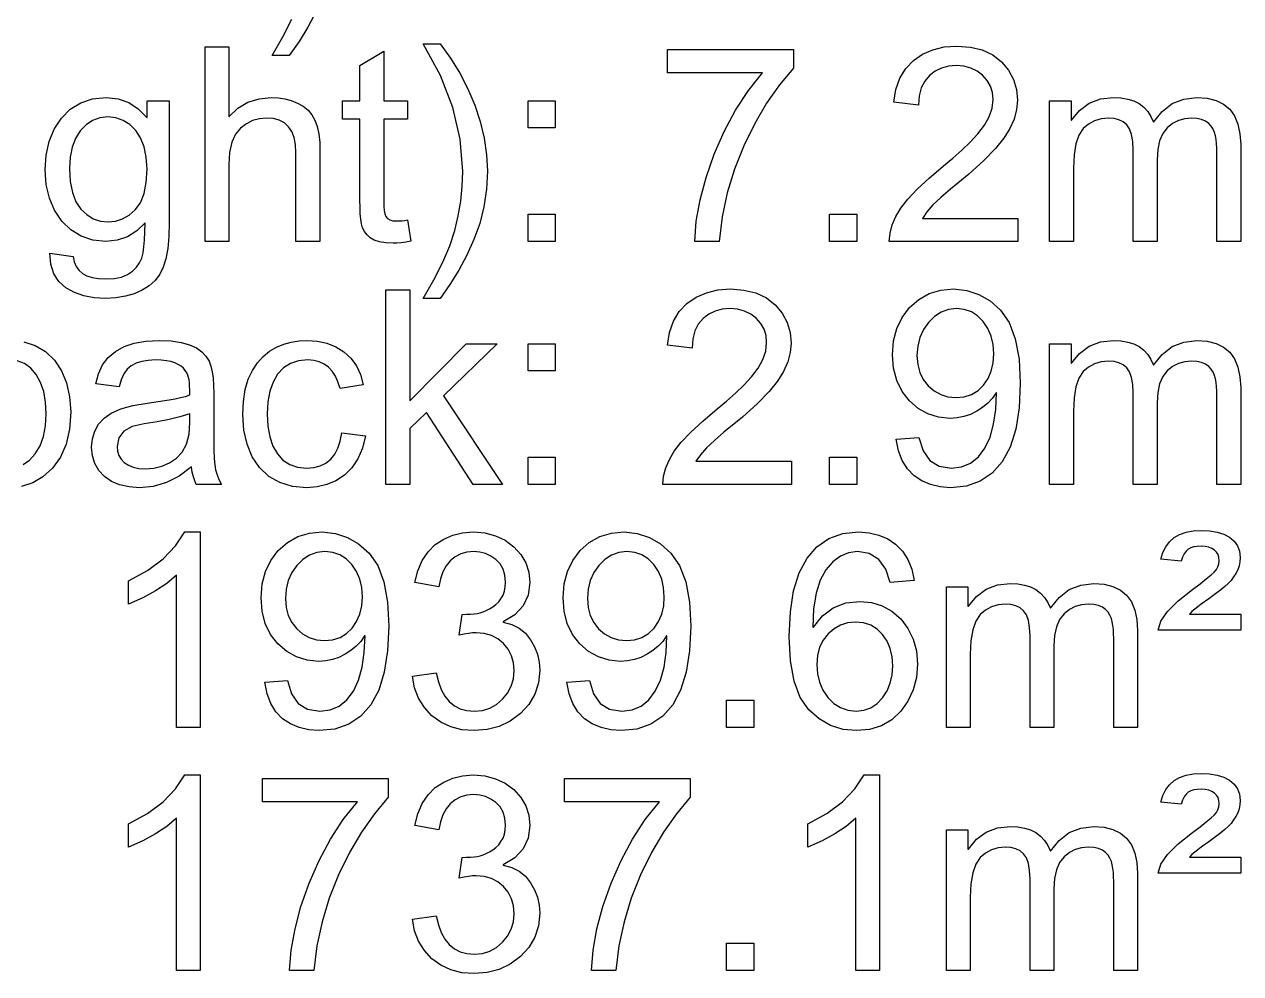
# Model space of a CAD drawing. Header units: metres. Extents: x -43.4 to 56.3, y -19.5 to 61.5.
# Drawn here: x -12.52 to 0, y -19.53 to -9.77 of the extents above; entities that cross this region are included whole.
import ezdxf

# ---------------------------------------------------------------- set-up
doc = ezdxf.new("R2010")
doc.units = ezdxf.units.M
doc.layers.add('METRICS', color=7, linetype='Continuous')

msp = doc.modelspace()

# ---------------------------------------------------------------- linework, layer by layer
at = {"layer": 'METRICS'}
for points in [[(-9.518, -9.642), (-9.601, -9.796), (-9.692, -9.944), (-9.793, -10.087), (-9.969, -10.087), (-9.857, -9.894), (-9.766, -9.713)], [(-9.476, -12), (-9.723, -12), (-9.723, -11.086), (-9.728, -11.003), (-9.742, -10.931), (-9.766, -10.87), (-9.799, -10.82), (-9.842, -10.781), (-9.895, -10.753), (-9.956, -10.737), (-10.027, -10.731), (-10.1, -10.738), (-10.169, -10.757), (-10.234, -10.79), (-10.295, -10.836), (-10.347, -10.898), (-10.384, -10.981), (-10.406, -11.085), (-10.413, -11.209), (-10.413, -12), (-10.659, -12), (-10.659, -10), (-10.413, -10), (-10.413, -10.718), (-10.321, -10.631), (-10.217, -10.569), (-10.102, -10.532), (-9.977, -10.52), (-9.907, -10.523), (-9.839, -10.534), (-9.773, -10.552), (-9.708, -10.577), (-9.649, -10.61), (-9.599, -10.65), (-9.559, -10.698), (-9.528, -10.753), (-9.505, -10.818), (-9.489, -10.895), (-9.479, -10.983), (-9.476, -11.083), (-9.476, -12)], [(-8.239, -9.966), (-8.132, -10.114), (-8.036, -10.268), (-7.954, -10.43), (-7.883, -10.598), (-7.826, -10.768), (-7.785, -10.939), (-7.761, -11.108), (-7.753, -11.277), (-7.762, -11.463), (-7.788, -11.643), (-7.831, -11.816), (-7.891, -11.982), (-7.964, -12.142), (-8.047, -12.296), (-8.138, -12.444), (-8.239, -12.587), (-8.415, -12.587), (-8.303, -12.394), (-8.212, -12.213), (-8.141, -12.045), (-8.089, -11.889), (-8.053, -11.738), (-8.027, -11.587), (-8.012, -11.434), (-8.007, -11.28), (-8.032, -10.95), (-8.109, -10.621), (-8.236, -10.293), (-8.415, -9.966), (-8.239, -9.966)], [(-2.292, -12), (-3.617, -12), (-3.609, -11.915), (-3.587, -11.83), (-3.55, -11.744), (-3.499, -11.658), (-3.427, -11.565), (-3.329, -11.462), (-3.206, -11.349), (-3.057, -11.224), (-2.961, -11.144), (-2.87, -11.062), (-2.784, -10.978), (-2.704, -10.892), (-2.636, -10.804), (-2.587, -10.717), (-2.558, -10.629), (-2.548, -10.542), (-2.555, -10.469), (-2.575, -10.403), (-2.609, -10.344), (-2.656, -10.291), (-2.713, -10.248), (-2.777, -10.217), (-2.848, -10.199), (-2.926, -10.192), (-3.006, -10.199), (-3.078, -10.218), (-3.144, -10.25), (-3.203, -10.294), (-3.252, -10.351), (-3.288, -10.421), (-3.309, -10.503), (-3.317, -10.598), (-3.569, -10.569), (-3.548, -10.437), (-3.507, -10.321), (-3.448, -10.222), (-3.369, -10.139), (-3.275, -10.074), (-3.169, -10.028), (-3.051, -10), (-2.921, -9.99), (-2.782, -10.001), (-2.659, -10.031), (-2.552, -10.082), (-2.462, -10.153), (-2.39, -10.239), (-2.339, -10.333), (-2.308, -10.436), (-2.297, -10.547), (-2.306, -10.644), (-2.332, -10.741), (-2.375, -10.838), (-2.436, -10.937), (-2.522, -11.043), (-2.643, -11.167), (-2.798, -11.307), (-2.988, -11.464), (-3.087, -11.547), (-3.168, -11.625), (-3.231, -11.697), (-3.276, -11.763), (-2.292, -11.763), (-2.292, -12)], [(-8.54, -11.997), (-8.593, -12.007), (-8.641, -12.014), (-8.685, -12.018), (-8.724, -12.019), (-8.799, -12.016), (-8.864, -12.005), (-8.917, -11.987), (-8.959, -11.962), (-8.992, -11.932), (-9.018, -11.898), (-9.037, -11.86), (-9.049, -11.819), (-9.056, -11.771), (-9.061, -11.714), (-9.064, -11.649), (-9.065, -11.576), (-9.065, -10.742), (-9.244, -10.742), (-9.244, -10.553), (-9.065, -10.553), (-9.065, -10.192), (-8.82, -10.044), (-8.82, -10.553), (-8.574, -10.553), (-8.574, -10.742), (-8.82, -10.742), (-8.82, -11.589), (-8.819, -11.64), (-8.814, -11.683), (-8.807, -11.717), (-8.797, -11.744), (-8.782, -11.764), (-8.758, -11.778), (-8.725, -11.787), (-8.683, -11.79), (-8.657, -11.789), (-8.63, -11.787), (-8.602, -11.784), (-8.574, -11.779), (-8.54, -11.997)], [(-4.604, -10.217), (-4.747, -10.388), (-4.879, -10.578), (-5.002, -10.788), (-5.115, -11.016), (-5.211, -11.256), (-5.286, -11.5), (-5.338, -11.748), (-5.368, -12), (-5.619, -12), (-5.603, -11.791), (-5.564, -11.572), (-5.503, -11.343), (-5.418, -11.104), (-5.315, -10.869), (-5.198, -10.651), (-5.067, -10.449), (-4.921, -10.265), (-5.899, -10.265), (-5.899, -10.027), (-4.604, -10.027), (-4.604, -10.217)], [(-11.027, -11.805), (-11.031, -11.949), (-11.043, -12.074), (-11.062, -12.18), (-11.089, -12.265), (-11.125, -12.337), (-11.174, -12.401), (-11.234, -12.456), (-11.307, -12.502), (-11.389, -12.539), (-11.479, -12.565), (-11.577, -12.581), (-11.682, -12.587), (-11.8, -12.58), (-11.907, -12.559), (-12.004, -12.525), (-12.091, -12.477), (-12.163, -12.414), (-12.214, -12.334), (-12.245, -12.236), (-12.255, -12.12), (-12.016, -12.157), (-12.005, -12.211), (-11.986, -12.257), (-11.957, -12.297), (-11.92, -12.329), (-11.875, -12.354), (-11.82, -12.372), (-11.757, -12.383), (-11.685, -12.386), (-11.596, -12.381), (-11.519, -12.367), (-11.456, -12.342), (-11.405, -12.308), (-11.365, -12.267), (-11.334, -12.222), (-11.311, -12.172), (-11.297, -12.119), (-11.288, -12.057), (-11.282, -11.986), (-11.278, -11.903), (-11.277, -11.81), (-11.362, -11.893), (-11.457, -11.953), (-11.563, -11.988), (-11.679, -12), (-11.814, -11.987), (-11.934, -11.948), (-12.04, -11.883), (-12.133, -11.791), (-12.208, -11.68), (-12.261, -11.555), (-12.294, -11.417), (-12.304, -11.265), (-12.294, -11.112), (-12.263, -10.972), (-12.211, -10.846), (-12.138, -10.733), (-12.047, -10.639), (-11.939, -10.573), (-11.816, -10.533), (-11.677, -10.52), (-11.554, -10.533), (-11.444, -10.571), (-11.346, -10.636), (-11.259, -10.726), (-11.254, -10.726), (-11.254, -10.553), (-11.027, -10.553), (-11.027, -11.805)], [(-7.055, -10.832), (-7.334, -10.832), (-7.334, -10.553), (-7.055, -10.553), (-7.055, -10.832)], [(0, -12), (-0.246, -12), (-0.246, -11.086), (-0.246, -11.037), (-0.249, -10.992), (-0.253, -10.951), (-0.259, -10.913), (-0.269, -10.879), (-0.284, -10.846), (-0.304, -10.815), (-0.329, -10.786), (-0.362, -10.762), (-0.402, -10.745), (-0.45, -10.735), (-0.506, -10.731), (-0.576, -10.738), (-0.641, -10.756), (-0.701, -10.788), (-0.756, -10.832), (-0.802, -10.891), (-0.835, -10.965), (-0.854, -11.054), (-0.861, -11.16), (-0.861, -12), (-1.106, -12), (-1.106, -11.059), (-1.111, -10.972), (-1.123, -10.9), (-1.144, -10.843), (-1.173, -10.801), (-1.209, -10.77), (-1.253, -10.749), (-1.303, -10.736), (-1.36, -10.731), (-1.436, -10.738), (-1.504, -10.759), (-1.566, -10.793), (-1.62, -10.84), (-1.665, -10.907), (-1.696, -10.997), (-1.715, -11.111), (-1.722, -11.248), (-1.722, -12), (-1.967, -12), (-1.967, -10.553), (-1.746, -10.553), (-1.746, -10.754), (-1.741, -10.754), (-1.659, -10.652), (-1.559, -10.578), (-1.442, -10.534), (-1.308, -10.52), (-1.232, -10.524), (-1.163, -10.536), (-1.101, -10.555), (-1.046, -10.583), (-0.998, -10.619), (-0.957, -10.663), (-0.923, -10.714), (-0.896, -10.774), (-0.808, -10.663), (-0.704, -10.583), (-0.585, -10.536), (-0.45, -10.52), (-0.345, -10.527), (-0.253, -10.55), (-0.176, -10.588), (-0.113, -10.641), (-0.063, -10.709), (-0.028, -10.793), (-0.007, -10.892), (0, -11.005), (0, -12)], [(-11.656, -11.799), (-11.58, -11.792), (-11.508, -11.768), (-11.441, -11.729), (-11.378, -11.675), (-11.325, -11.602), (-11.287, -11.508), (-11.264, -11.393), (-11.256, -11.256), (-11.264, -11.134), (-11.285, -11.027), (-11.322, -10.936), (-11.372, -10.859), (-11.434, -10.798), (-11.502, -10.755), (-11.577, -10.729), (-11.659, -10.72), (-11.742, -10.729), (-11.817, -10.756), (-11.884, -10.8), (-11.943, -10.862), (-11.991, -10.94), (-12.026, -11.03), (-12.046, -11.134), (-12.053, -11.251), (-12.046, -11.384), (-12.024, -11.498), (-11.988, -11.592), (-11.938, -11.668), (-11.877, -11.725), (-11.81, -11.767), (-11.736, -11.791), (-11.656, -11.799)], [(-7.055, -12), (-7.334, -12), (-7.334, -11.72), (-7.055, -11.72), (-7.055, -12)], [(-3.951, -12), (-4.231, -12), (-4.231, -11.72), (-3.951, -11.72), (-3.951, -12)], [(-7.596, -14.5), (-7.898, -14.5), (-8.379, -13.759), (-8.553, -13.924), (-8.553, -14.5), (-8.798, -14.5), (-8.798, -12.5), (-8.553, -12.5), (-8.553, -13.639), (-7.971, -13.053), (-7.652, -13.053), (-8.206, -13.589), (-7.596, -14.5)], [(-4.622, -14.5), (-5.947, -14.5), (-5.939, -14.415), (-5.917, -14.33), (-5.88, -14.244), (-5.829, -14.158), (-5.757, -14.065), (-5.659, -13.962), (-5.536, -13.849), (-5.387, -13.724), (-5.291, -13.644), (-5.2, -13.562), (-5.115, -13.478), (-5.034, -13.392), (-4.966, -13.304), (-4.917, -13.217), (-4.888, -13.129), (-4.879, -13.042), (-4.885, -12.969), (-4.905, -12.903), (-4.939, -12.844), (-4.986, -12.791), (-5.043, -12.748), (-5.107, -12.717), (-5.178, -12.699), (-5.256, -12.692), (-5.336, -12.699), (-5.408, -12.718), (-5.474, -12.75), (-5.533, -12.794), (-5.582, -12.851), (-5.618, -12.921), (-5.639, -13.003), (-5.647, -13.098), (-5.899, -13.069), (-5.878, -12.937), (-5.837, -12.821), (-5.778, -12.722), (-5.699, -12.639), (-5.605, -12.574), (-5.499, -12.528), (-5.381, -12.5), (-5.251, -12.49), (-5.112, -12.501), (-4.989, -12.531), (-4.882, -12.582), (-4.792, -12.653), (-4.72, -12.739), (-4.669, -12.833), (-4.638, -12.936), (-4.628, -13.047), (-4.636, -13.144), (-4.662, -13.241), (-4.705, -13.338), (-4.766, -13.437), (-4.852, -13.543), (-4.973, -13.667), (-5.128, -13.807), (-5.318, -13.964), (-5.417, -14.047), (-5.498, -14.125), (-5.561, -14.197), (-5.606, -14.263), (-4.622, -14.263), (-4.622, -14.5)], [(-2.518, -13.559), (-2.558, -13.615), (-2.604, -13.665), (-2.657, -13.709), (-2.717, -13.748), (-2.781, -13.78), (-2.848, -13.803), (-2.918, -13.816), (-2.99, -13.821), (-3.109, -13.809), (-3.219, -13.775), (-3.319, -13.719), (-3.41, -13.64), (-3.485, -13.543), (-3.539, -13.431), (-3.572, -13.306), (-3.583, -13.167), (-3.572, -13.025), (-3.539, -12.897), (-3.484, -12.782), (-3.407, -12.68), (-3.312, -12.597), (-3.205, -12.538), (-3.086, -12.502), (-2.954, -12.49), (-2.819, -12.504), (-2.694, -12.545), (-2.578, -12.612), (-2.472, -12.707), (-2.383, -12.836), (-2.32, -13.003), (-2.281, -13.211), (-2.269, -13.458), (-2.28, -13.711), (-2.315, -13.931), (-2.373, -14.116), (-2.454, -14.267), (-2.557, -14.384), (-2.68, -14.467), (-2.822, -14.517), (-2.985, -14.534), (-3.093, -14.526), (-3.192, -14.503), (-3.281, -14.465), (-3.362, -14.411), (-3.43, -14.341), (-3.483, -14.255), (-3.522, -14.154), (-3.546, -14.036), (-3.311, -14.017), (-3.269, -14.155), (-3.2, -14.253), (-3.104, -14.312), (-2.98, -14.332), (-2.873, -14.319), (-2.78, -14.281), (-2.7, -14.216), (-2.633, -14.126), (-2.58, -14.013), (-2.543, -13.88), (-2.52, -13.729), (-2.513, -13.559), (-2.518, -13.559)], [(-2.932, -13.606), (-2.846, -13.598), (-2.77, -13.575), (-2.703, -13.535), (-2.646, -13.479), (-2.6, -13.411), (-2.567, -13.334), (-2.547, -13.25), (-2.54, -13.156), (-2.547, -13.061), (-2.567, -12.975), (-2.601, -12.896), (-2.649, -12.825), (-2.707, -12.767), (-2.772, -12.726), (-2.846, -12.701), (-2.926, -12.692), (-3.008, -12.701), (-3.084, -12.728), (-3.152, -12.772), (-3.214, -12.834), (-3.266, -12.908), (-3.302, -12.99), (-3.324, -13.079), (-3.332, -13.175), (-3.324, -13.266), (-3.303, -13.348), (-3.267, -13.421), (-3.216, -13.486), (-3.155, -13.538), (-3.087, -13.576), (-3.013, -13.599), (-2.932, -13.606)], [(-10.491, -14.5), (-10.749, -14.5), (-10.765, -14.463), (-10.779, -14.421), (-10.791, -14.374), (-10.799, -14.321), (-10.925, -14.414), (-11.056, -14.481), (-11.192, -14.521), (-11.333, -14.534), (-11.441, -14.527), (-11.538, -14.505), (-11.622, -14.47), (-11.694, -14.42), (-11.752, -14.358), (-11.794, -14.286), (-11.818, -14.206), (-11.827, -14.117), (-11.819, -14.031), (-11.795, -13.952), (-11.755, -13.882), (-11.699, -13.82), (-11.624, -13.766), (-11.525, -13.723), (-11.402, -13.689), (-11.256, -13.665), (-11.027, -13.631), (-10.966, -13.62), (-10.91, -13.608), (-10.86, -13.595), (-10.816, -13.58), (-10.816, -13.529), (-10.818, -13.486), (-10.82, -13.451), (-10.823, -13.424), (-10.828, -13.401), (-10.836, -13.378), (-10.848, -13.354), (-10.863, -13.329), (-10.882, -13.306), (-10.906, -13.285), (-10.936, -13.267), (-10.97, -13.25), (-11.01, -13.237), (-11.056, -13.228), (-11.109, -13.222), (-11.168, -13.22), (-11.243, -13.224), (-11.31, -13.235), (-11.368, -13.253), (-11.418, -13.279), (-11.461, -13.315), (-11.496, -13.363), (-11.524, -13.424), (-11.544, -13.497), (-11.784, -13.466), (-11.757, -13.362), (-11.714, -13.271), (-11.655, -13.194), (-11.581, -13.132), (-11.492, -13.083), (-11.387, -13.048), (-11.267, -13.027), (-11.131, -13.02), (-11.009, -13.025), (-10.905, -13.039), (-10.818, -13.063), (-10.748, -13.097), (-10.693, -13.137), (-10.65, -13.182), (-10.618, -13.231), (-10.598, -13.283), (-10.586, -13.342), (-10.577, -13.408), (-10.572, -13.482), (-10.57, -13.564), (-10.57, -13.894), (-10.57, -14.033), (-10.567, -14.146), (-10.564, -14.235), (-10.559, -14.299), (-10.55, -14.35), (-10.536, -14.401), (-10.516, -14.451), (-10.491, -14.5)], [(-9.007, -13.999), (-9.038, -14.129), (-9.085, -14.239), (-9.148, -14.331), (-9.225, -14.405), (-9.313, -14.462), (-9.407, -14.502), (-9.506, -14.526), (-9.611, -14.534), (-9.76, -14.521), (-9.891, -14.482), (-10.003, -14.418), (-10.098, -14.327), (-10.173, -14.216), (-10.227, -14.087), (-10.259, -13.942), (-10.27, -13.78), (-10.264, -13.646), (-10.245, -13.525), (-10.214, -13.419), (-10.171, -13.327), (-10.119, -13.249), (-10.06, -13.183), (-9.995, -13.129), (-9.924, -13.089), (-9.848, -13.059), (-9.771, -13.037), (-9.692, -13.024), (-9.611, -13.02), (-9.503, -13.027), (-9.404, -13.049), (-9.312, -13.085), (-9.229, -13.136), (-9.157, -13.201), (-9.1, -13.279), (-9.059, -13.371), (-9.033, -13.477), (-9.27, -13.514), (-9.291, -13.445), (-9.318, -13.386), (-9.351, -13.335), (-9.389, -13.294), (-9.434, -13.262), (-9.483, -13.239), (-9.539, -13.225), (-9.6, -13.22), (-9.697, -13.229), (-9.781, -13.257), (-9.853, -13.302), (-9.913, -13.366), (-9.959, -13.447), (-9.992, -13.541), (-10.012, -13.65), (-10.019, -13.774), (-10.013, -13.9), (-9.993, -14.011), (-9.96, -14.107), (-9.915, -14.187), (-9.857, -14.25), (-9.787, -14.296), (-9.706, -14.323), (-9.614, -14.332), (-9.539, -14.327), (-9.473, -14.31), (-9.415, -14.281), (-9.365, -14.241), (-9.324, -14.19), (-9.291, -14.128), (-9.267, -14.054), (-9.251, -13.969), (-9.007, -13.999)], [(0, -14.5), (-0.246, -14.5), (-0.246, -13.586), (-0.246, -13.537), (-0.249, -13.492), (-0.253, -13.451), (-0.259, -13.413), (-0.269, -13.379), (-0.284, -13.346), (-0.304, -13.315), (-0.329, -13.286), (-0.362, -13.262), (-0.402, -13.245), (-0.45, -13.235), (-0.506, -13.231), (-0.576, -13.238), (-0.641, -13.256), (-0.701, -13.288), (-0.756, -13.332), (-0.802, -13.391), (-0.835, -13.465), (-0.854, -13.554), (-0.861, -13.66), (-0.861, -14.5), (-1.106, -14.5), (-1.106, -13.559), (-1.111, -13.472), (-1.123, -13.4), (-1.144, -13.343), (-1.173, -13.301), (-1.209, -13.27), (-1.253, -13.249), (-1.303, -13.236), (-1.36, -13.231), (-1.436, -13.238), (-1.504, -13.259), (-1.566, -13.293), (-1.62, -13.34), (-1.665, -13.407), (-1.696, -13.497), (-1.715, -13.611), (-1.722, -13.748), (-1.722, -14.5), (-1.967, -14.5), (-1.967, -13.053), (-1.746, -13.053), (-1.746, -13.254), (-1.741, -13.254), (-1.659, -13.152), (-1.559, -13.078), (-1.442, -13.034), (-1.308, -13.02), (-1.232, -13.024), (-1.163, -13.036), (-1.101, -13.055), (-1.046, -13.083), (-0.998, -13.119), (-0.957, -13.163), (-0.923, -13.214), (-0.896, -13.274), (-0.808, -13.163), (-0.704, -13.083), (-0.585, -13.036), (-0.45, -13.02), (-0.345, -13.027), (-0.253, -13.05), (-0.176, -13.088), (-0.113, -13.141), (-0.063, -13.209), (-0.028, -13.293), (-0.007, -13.392), (0, -13.505), (0, -14.5)], [(-12.525, -13.032), (-12.406, -13.071), (-12.301, -13.134), (-12.21, -13.223), (-12.137, -13.332), (-12.084, -13.457), (-12.053, -13.598), (-12.042, -13.754), (-12.054, -13.932), (-12.089, -14.087), (-12.148, -14.221), (-12.23, -14.333), (-12.328, -14.421), (-12.433, -14.484), (-12.547, -14.522)], [(-7.055, -13.332), (-7.334, -13.332), (-7.334, -13.053), (-7.055, -13.053), (-7.055, -13.332)], [(-12.532, -14.296), (-12.465, -14.25), (-12.406, -14.186), (-12.357, -14.105), (-12.322, -14.009), (-12.302, -13.899), (-12.295, -13.774), (-12.301, -13.653), (-12.32, -13.546), (-12.352, -13.451), (-12.397, -13.37), (-12.453, -13.304), (-12.519, -13.258), (-12.594, -13.23)], [(-10.816, -13.863), (-10.816, -13.774), (-10.917, -13.805), (-11.03, -13.832), (-11.153, -13.855), (-11.286, -13.876), (-11.408, -13.905), (-11.495, -13.953), (-11.547, -14.022), (-11.565, -14.111), (-11.56, -14.159), (-11.546, -14.202), (-11.523, -14.241), (-11.49, -14.276), (-11.448, -14.304), (-11.398, -14.324), (-11.34, -14.336), (-11.274, -14.34), (-11.186, -14.334), (-11.104, -14.313), (-11.026, -14.279), (-10.954, -14.232), (-10.894, -14.168), (-10.85, -14.085), (-10.824, -13.984), (-10.816, -13.863)], [(-7.055, -14.5), (-7.334, -14.5), (-7.334, -14.22), (-7.055, -14.22), (-7.055, -14.5)], [(-3.951, -14.5), (-4.231, -14.5), (-4.231, -14.22), (-3.951, -14.22), (-3.951, -14.5)], [(-10.708, -17), (-10.954, -17), (-10.954, -15.435), (-11.053, -15.519), (-11.169, -15.597), (-11.3, -15.667), (-11.446, -15.731), (-11.446, -15.494), (-11.251, -15.386), (-11.089, -15.266), (-10.962, -15.134), (-10.868, -14.99), (-10.708, -14.99), (-10.708, -17)], [(-9.018, -16.059), (-9.057, -16.115), (-9.104, -16.165), (-9.157, -16.209), (-9.216, -16.248), (-9.281, -16.28), (-9.348, -16.303), (-9.417, -16.316), (-9.49, -16.321), (-9.609, -16.309), (-9.718, -16.275), (-9.818, -16.219), (-9.909, -16.14), (-9.985, -16.043), (-10.039, -15.931), (-10.071, -15.806), (-10.082, -15.667), (-10.071, -15.525), (-10.038, -15.397), (-9.983, -15.282), (-9.906, -15.18), (-9.812, -15.097), (-9.705, -15.038), (-9.585, -15.002), (-9.453, -14.99), (-9.318, -15.004), (-9.193, -15.045), (-9.078, -15.112), (-8.971, -15.207), (-8.882, -15.336), (-8.819, -15.503), (-8.781, -15.711), (-8.768, -15.958), (-8.78, -16.211), (-8.814, -16.431), (-8.872, -16.616), (-8.954, -16.767), (-9.056, -16.884), (-9.179, -16.967), (-9.322, -17.017), (-9.484, -17.034), (-9.592, -17.026), (-9.691, -17.003), (-9.781, -16.965), (-9.861, -16.911), (-9.929, -16.841), (-9.983, -16.755), (-10.021, -16.654), (-10.045, -16.536), (-9.81, -16.517), (-9.769, -16.655), (-9.7, -16.753), (-9.603, -16.812), (-9.479, -16.832), (-9.372, -16.819), (-9.279, -16.781), (-9.199, -16.716), (-9.132, -16.626), (-9.08, -16.513), (-9.042, -16.38), (-9.02, -16.229), (-9.012, -16.059), (-9.018, -16.059)], [(-7.589, -15.918), (-7.502, -15.943), (-7.427, -15.981), (-7.362, -16.032), (-7.309, -16.098), (-7.268, -16.171), (-7.238, -16.248), (-7.22, -16.328), (-7.214, -16.411), (-7.227, -16.541), (-7.264, -16.659), (-7.326, -16.765), (-7.413, -16.859), (-7.517, -16.935), (-7.631, -16.99), (-7.755, -17.023), (-7.888, -17.034), (-8.015, -17.024), (-8.13, -16.996), (-8.233, -16.947), (-8.325, -16.88), (-8.402, -16.797), (-8.461, -16.701), (-8.502, -16.593), (-8.525, -16.472), (-8.28, -16.438), (-8.257, -16.531), (-8.228, -16.611), (-8.19, -16.679), (-8.145, -16.734), (-8.093, -16.777), (-8.032, -16.808), (-7.964, -16.826), (-7.888, -16.832), (-7.805, -16.825), (-7.729, -16.802), (-7.66, -16.764), (-7.597, -16.711), (-7.545, -16.648), (-7.507, -16.577), (-7.485, -16.5), (-7.477, -16.416), (-7.484, -16.336), (-7.505, -16.263), (-7.538, -16.197), (-7.586, -16.138), (-7.644, -16.089), (-7.711, -16.055), (-7.786, -16.034), (-7.869, -16.027), (-7.906, -16.029), (-7.948, -16.034), (-7.993, -16.042), (-8.042, -16.053), (-8.014, -15.838), (-7.967, -15.837), (-7.926, -15.835), (-7.889, -15.832), (-7.858, -15.828), (-7.829, -15.822), (-7.797, -15.812), (-7.764, -15.798), (-7.73, -15.782), (-7.696, -15.761), (-7.665, -15.737), (-7.637, -15.708), (-7.613, -15.676), (-7.592, -15.639), (-7.578, -15.599), (-7.569, -15.554), (-7.566, -15.505), (-7.572, -15.435), (-7.591, -15.373), (-7.622, -15.319), (-7.665, -15.274), (-7.716, -15.238), (-7.772, -15.213), (-7.831, -15.197), (-7.894, -15.192), (-7.964, -15.198), (-8.028, -15.216), (-8.086, -15.245), (-8.136, -15.286), (-8.178, -15.339), (-8.212, -15.401), (-8.237, -15.473), (-8.254, -15.555), (-8.499, -15.51), (-8.468, -15.388), (-8.423, -15.282), (-8.363, -15.193), (-8.289, -15.12), (-8.203, -15.063), (-8.11, -15.023), (-8.008, -14.999), (-7.899, -14.99), (-7.779, -15), (-7.67, -15.028), (-7.571, -15.075), (-7.482, -15.141), (-7.409, -15.221), (-7.357, -15.309), (-7.326, -15.405), (-7.315, -15.51), (-7.332, -15.64), (-7.384, -15.751), (-7.469, -15.841), (-7.589, -15.913), (-7.589, -15.918)], [(-5.91, -16.059), (-5.949, -16.115), (-5.996, -16.165), (-6.049, -16.209), (-6.108, -16.248), (-6.173, -16.28), (-6.24, -16.303), (-6.31, -16.316), (-6.382, -16.321), (-6.501, -16.309), (-6.61, -16.275), (-6.711, -16.219), (-6.802, -16.14), (-6.877, -16.043), (-6.931, -15.931), (-6.963, -15.806), (-6.974, -15.667), (-6.963, -15.525), (-6.93, -15.397), (-6.875, -15.282), (-6.798, -15.18), (-6.704, -15.097), (-6.597, -15.038), (-6.477, -15.002), (-6.345, -14.99), (-6.211, -15.004), (-6.086, -15.045), (-5.97, -15.112), (-5.864, -15.207), (-5.775, -15.336), (-5.711, -15.503), (-5.673, -15.711), (-5.66, -15.958), (-5.672, -16.211), (-5.707, -16.431), (-5.765, -16.616), (-5.846, -16.767), (-5.949, -16.884), (-6.071, -16.967), (-6.214, -17.017), (-6.377, -17.034), (-6.484, -17.026), (-6.583, -17.003), (-6.673, -16.965), (-6.753, -16.911), (-6.821, -16.841), (-6.875, -16.755), (-6.913, -16.654), (-6.937, -16.536), (-6.703, -16.517), (-6.661, -16.655), (-6.592, -16.753), (-6.495, -16.812), (-6.371, -16.832), (-6.264, -16.819), (-6.171, -16.781), (-6.091, -16.716), (-6.025, -16.626), (-5.972, -16.513), (-5.935, -16.38), (-5.912, -16.229), (-5.905, -16.059), (-5.91, -16.059)], [(-4.398, -15.969), (-4.305, -15.853), (-4.193, -15.77), (-4.064, -15.72), (-3.917, -15.704), (-3.799, -15.715), (-3.69, -15.749), (-3.59, -15.806), (-3.499, -15.885), (-3.424, -15.982), (-3.37, -16.092), (-3.338, -16.214), (-3.327, -16.349), (-3.338, -16.486), (-3.37, -16.613), (-3.424, -16.729), (-3.499, -16.834), (-3.591, -16.922), (-3.698, -16.984), (-3.819, -17.022), (-3.954, -17.034), (-4.092, -17.021), (-4.22, -16.981), (-4.337, -16.914), (-4.444, -16.821), (-4.533, -16.694), (-4.596, -16.526), (-4.634, -16.316), (-4.647, -16.064), (-4.635, -15.813), (-4.601, -15.596), (-4.543, -15.411), (-4.463, -15.26), (-4.361, -15.142), (-4.239, -15.058), (-4.095, -15.007), (-3.932, -14.99), (-3.824, -14.998), (-3.724, -15.022), (-3.633, -15.061), (-3.551, -15.116), (-3.481, -15.186), (-3.426, -15.272), (-3.386, -15.373), (-3.362, -15.488), (-3.607, -15.51), (-3.653, -15.371), (-3.725, -15.272), (-3.822, -15.212), (-3.945, -15.192), (-4.036, -15.204), (-4.12, -15.239), (-4.198, -15.297), (-4.269, -15.379), (-4.328, -15.486), (-4.37, -15.62), (-4.395, -15.781), (-4.404, -15.969), (-4.398, -15.969)], [(0, -16), (-0.849, -16), (-0.821, -15.908), (-0.753, -15.807), (-0.645, -15.698), (-0.497, -15.581), (-0.418, -15.522), (-0.354, -15.472), (-0.305, -15.432), (-0.272, -15.402), (-0.25, -15.375), (-0.234, -15.347), (-0.224, -15.318), (-0.221, -15.286), (-0.224, -15.253), (-0.233, -15.223), (-0.249, -15.198), (-0.27, -15.176), (-0.297, -15.159), (-0.329, -15.146), (-0.366, -15.139), (-0.408, -15.136), (-0.447, -15.138), (-0.482, -15.144), (-0.513, -15.154), (-0.54, -15.168), (-0.562, -15.187), (-0.582, -15.214), (-0.6, -15.249), (-0.614, -15.291), (-0.821, -15.27), (-0.8, -15.201), (-0.771, -15.141), (-0.732, -15.09), (-0.684, -15.048), (-0.628, -15.016), (-0.562, -14.993), (-0.488, -14.979), (-0.405, -14.974), (-0.32, -14.978), (-0.243, -14.992), (-0.175, -15.014), (-0.115, -15.044), (-0.067, -15.084), (-0.033, -15.131), (-0.012, -15.187), (-0.005, -15.251), (-0.008, -15.296), (-0.016, -15.338), (-0.03, -15.379), (-0.049, -15.417), (-0.073, -15.453), (-0.099, -15.488), (-0.13, -15.52), (-0.163, -15.551), (-0.205, -15.585), (-0.259, -15.627), (-0.327, -15.677), (-0.408, -15.734), (-0.442, -15.759), (-0.473, -15.784), (-0.502, -15.809), (-0.528, -15.835), (0, -15.835), (0, -16)], [(-9.431, -16.106), (-9.346, -16.098), (-9.27, -16.075), (-9.203, -16.035), (-9.145, -15.979), (-9.099, -15.911), (-9.066, -15.834), (-9.046, -15.75), (-9.04, -15.656), (-9.046, -15.561), (-9.067, -15.475), (-9.101, -15.396), (-9.148, -15.325), (-9.206, -15.267), (-9.272, -15.226), (-9.345, -15.201), (-9.426, -15.192), (-9.508, -15.201), (-9.583, -15.228), (-9.652, -15.272), (-9.714, -15.334), (-9.765, -15.408), (-9.802, -15.49), (-9.823, -15.579), (-9.831, -15.675), (-9.824, -15.766), (-9.802, -15.848), (-9.766, -15.921), (-9.716, -15.986), (-9.655, -16.038), (-9.587, -16.076), (-9.512, -16.099), (-9.431, -16.106)], [(-6.323, -16.106), (-6.238, -16.098), (-6.162, -16.075), (-6.095, -16.035), (-6.038, -15.979), (-5.991, -15.911), (-5.958, -15.834), (-5.938, -15.75), (-5.932, -15.656), (-5.939, -15.561), (-5.959, -15.475), (-5.993, -15.396), (-6.04, -15.325), (-6.098, -15.267), (-6.164, -15.226), (-6.237, -15.201), (-6.318, -15.192), (-6.4, -15.201), (-6.475, -15.228), (-6.544, -15.272), (-6.606, -15.334), (-6.657, -15.408), (-6.694, -15.49), (-6.716, -15.579), (-6.723, -15.675), (-6.716, -15.766), (-6.694, -15.848), (-6.658, -15.921), (-6.608, -15.986), (-6.547, -16.038), (-6.479, -16.076), (-6.405, -16.099), (-6.323, -16.106)], [(-1.061, -17), (-1.307, -17), (-1.307, -16.086), (-1.308, -16.037), (-1.31, -15.992), (-1.315, -15.951), (-1.321, -15.913), (-1.33, -15.879), (-1.345, -15.846), (-1.365, -15.815), (-1.391, -15.786), (-1.423, -15.762), (-1.463, -15.745), (-1.511, -15.735), (-1.568, -15.731), (-1.637, -15.738), (-1.702, -15.756), (-1.762, -15.788), (-1.817, -15.832), (-1.863, -15.891), (-1.896, -15.965), (-1.916, -16.054), (-1.922, -16.16), (-1.922, -17), (-2.168, -17), (-2.168, -16.059), (-2.172, -15.972), (-2.184, -15.9), (-2.205, -15.843), (-2.234, -15.801), (-2.271, -15.77), (-2.314, -15.749), (-2.364, -15.736), (-2.422, -15.731), (-2.497, -15.738), (-2.566, -15.759), (-2.627, -15.793), (-2.681, -15.84), (-2.726, -15.907), (-2.758, -15.997), (-2.777, -16.111), (-2.783, -16.248), (-2.783, -17), (-3.029, -17), (-3.029, -15.553), (-2.808, -15.553), (-2.808, -15.754), (-2.802, -15.754), (-2.72, -15.652), (-2.62, -15.578), (-2.504, -15.534), (-2.37, -15.52), (-2.293, -15.524), (-2.224, -15.536), (-2.162, -15.555), (-2.107, -15.583), (-2.059, -15.619), (-2.018, -15.663), (-1.984, -15.714), (-1.958, -15.774), (-1.869, -15.663), (-1.766, -15.583), (-1.646, -15.536), (-1.512, -15.52), (-1.406, -15.527), (-1.315, -15.55), (-1.237, -15.588), (-1.174, -15.641), (-1.125, -15.709), (-1.09, -15.793), (-1.068, -15.892), (-1.061, -16.005), (-1.061, -17)], [(-3.959, -16.832), (-3.878, -16.824), (-3.806, -16.798), (-3.741, -16.755), (-3.685, -16.696), (-3.639, -16.624), (-3.606, -16.545), (-3.586, -16.459), (-3.58, -16.366), (-3.586, -16.273), (-3.606, -16.189), (-3.639, -16.113), (-3.685, -16.045), (-3.742, -15.99), (-3.808, -15.95), (-3.883, -15.926), (-3.967, -15.918), (-4.046, -15.926), (-4.118, -15.948), (-4.185, -15.985), (-4.247, -16.038), (-4.298, -16.102), (-4.335, -16.176), (-4.357, -16.259), (-4.364, -16.352), (-4.357, -16.448), (-4.335, -16.536), (-4.299, -16.618), (-4.249, -16.692), (-4.188, -16.753), (-4.119, -16.797), (-4.043, -16.823), (-3.959, -16.832)], [(-5.012, -17), (-5.292, -17), (-5.292, -16.72), (-5.012, -16.72), (-5.012, -17)], [(-10.708, -19.5), (-10.954, -19.5), (-10.954, -17.935), (-11.053, -18.019), (-11.169, -18.097), (-11.3, -18.167), (-11.446, -18.231), (-11.446, -17.994), (-11.251, -17.886), (-11.089, -17.766), (-10.962, -17.634), (-10.868, -17.49), (-10.708, -17.49), (-10.708, -19.5)], [(-7.589, -18.418), (-7.502, -18.443), (-7.427, -18.481), (-7.362, -18.532), (-7.309, -18.598), (-7.268, -18.671), (-7.238, -18.748), (-7.22, -18.828), (-7.214, -18.911), (-7.227, -19.041), (-7.264, -19.159), (-7.326, -19.265), (-7.413, -19.359), (-7.517, -19.435), (-7.631, -19.49), (-7.755, -19.523), (-7.888, -19.534), (-8.015, -19.524), (-8.13, -19.496), (-8.233, -19.447), (-8.325, -19.38), (-8.402, -19.297), (-8.461, -19.201), (-8.502, -19.093), (-8.525, -18.972), (-8.28, -18.938), (-8.257, -19.031), (-8.228, -19.111), (-8.19, -19.179), (-8.145, -19.234), (-8.093, -19.277), (-8.032, -19.308), (-7.964, -19.326), (-7.888, -19.332), (-7.805, -19.325), (-7.729, -19.302), (-7.66, -19.264), (-7.597, -19.211), (-7.545, -19.148), (-7.507, -19.077), (-7.485, -19), (-7.477, -18.916), (-7.484, -18.836), (-7.505, -18.763), (-7.538, -18.697), (-7.586, -18.638), (-7.644, -18.589), (-7.711, -18.555), (-7.786, -18.534), (-7.869, -18.527), (-7.906, -18.529), (-7.948, -18.534), (-7.993, -18.542), (-8.042, -18.553), (-8.014, -18.338), (-7.967, -18.337), (-7.926, -18.335), (-7.889, -18.332), (-7.858, -18.328), (-7.829, -18.322), (-7.797, -18.312), (-7.764, -18.298), (-7.73, -18.282), (-7.696, -18.261), (-7.665, -18.237), (-7.637, -18.208), (-7.613, -18.176), (-7.592, -18.139), (-7.578, -18.099), (-7.569, -18.054), (-7.566, -18.005), (-7.572, -17.935), (-7.591, -17.873), (-7.622, -17.819), (-7.665, -17.774), (-7.716, -17.738), (-7.772, -17.713), (-7.831, -17.697), (-7.894, -17.692), (-7.964, -17.698), (-8.028, -17.716), (-8.086, -17.745), (-8.136, -17.786), (-8.178, -17.839), (-8.212, -17.901), (-8.237, -17.973), (-8.254, -18.055), (-8.499, -18.01), (-8.468, -17.888), (-8.423, -17.782), (-8.363, -17.693), (-8.289, -17.62), (-8.203, -17.563), (-8.11, -17.523), (-8.008, -17.499), (-7.899, -17.49), (-7.779, -17.5), (-7.67, -17.528), (-7.571, -17.575), (-7.482, -17.641), (-7.409, -17.721), (-7.357, -17.809), (-7.326, -17.905), (-7.315, -18.01), (-7.332, -18.14), (-7.384, -18.251), (-7.469, -18.341), (-7.589, -18.413), (-7.589, -18.418)], [(-3.716, -19.5), (-3.962, -19.5), (-3.962, -17.935), (-4.062, -18.019), (-4.177, -18.097), (-4.308, -18.167), (-4.454, -18.231), (-4.454, -17.994), (-4.259, -17.886), (-4.098, -17.766), (-3.97, -17.634), (-3.876, -17.49), (-3.716, -17.49), (-3.716, -19.5)], [(0, -18.5), (-0.849, -18.5), (-0.821, -18.408), (-0.753, -18.307), (-0.645, -18.198), (-0.497, -18.081), (-0.418, -18.022), (-0.354, -17.972), (-0.305, -17.932), (-0.272, -17.902), (-0.25, -17.875), (-0.234, -17.847), (-0.224, -17.818), (-0.221, -17.786), (-0.224, -17.753), (-0.233, -17.723), (-0.249, -17.698), (-0.27, -17.676), (-0.297, -17.659), (-0.329, -17.646), (-0.366, -17.639), (-0.408, -17.636), (-0.447, -17.638), (-0.482, -17.644), (-0.513, -17.654), (-0.54, -17.668), (-0.562, -17.687), (-0.582, -17.714), (-0.6, -17.749), (-0.614, -17.791), (-0.821, -17.77), (-0.8, -17.701), (-0.771, -17.641), (-0.732, -17.59), (-0.684, -17.548), (-0.628, -17.516), (-0.562, -17.493), (-0.488, -17.479), (-0.405, -17.474), (-0.32, -17.478), (-0.243, -17.492), (-0.175, -17.514), (-0.115, -17.544), (-0.067, -17.584), (-0.033, -17.631), (-0.012, -17.687), (-0.005, -17.751), (-0.008, -17.796), (-0.016, -17.838), (-0.03, -17.879), (-0.049, -17.917), (-0.073, -17.953), (-0.099, -17.988), (-0.13, -18.02), (-0.163, -18.051), (-0.205, -18.085), (-0.259, -18.127), (-0.327, -18.177), (-0.408, -18.234), (-0.442, -18.259), (-0.473, -18.284), (-0.502, -18.309), (-0.528, -18.335), (0, -18.335), (0, -18.5)], [(-8.774, -17.717), (-8.916, -17.888), (-9.048, -18.078), (-9.171, -18.288), (-9.284, -18.516), (-9.38, -18.756), (-9.455, -19), (-9.507, -19.248), (-9.538, -19.5), (-9.789, -19.5), (-9.772, -19.291), (-9.733, -19.072), (-9.672, -18.843), (-9.587, -18.604), (-9.484, -18.369), (-9.367, -18.151), (-9.236, -17.949), (-9.09, -17.765), (-10.068, -17.765), (-10.068, -17.527), (-8.774, -17.527), (-8.774, -17.717)], [(-5.666, -17.717), (-5.808, -17.888), (-5.941, -18.078), (-6.063, -18.288), (-6.176, -18.516), (-6.273, -18.756), (-6.347, -19), (-6.4, -19.248), (-6.43, -19.5), (-6.681, -19.5), (-6.665, -19.291), (-6.626, -19.072), (-6.564, -18.843), (-6.48, -18.604), (-6.377, -18.369), (-6.259, -18.151), (-6.128, -17.949), (-5.982, -17.765), (-6.96, -17.765), (-6.96, -17.527), (-5.666, -17.527), (-5.666, -17.717)], [(-1.061, -19.5), (-1.307, -19.5), (-1.307, -18.586), (-1.308, -18.537), (-1.31, -18.492), (-1.315, -18.451), (-1.321, -18.413), (-1.33, -18.379), (-1.345, -18.346), (-1.365, -18.315), (-1.391, -18.286), (-1.423, -18.262), (-1.463, -18.245), (-1.511, -18.235), (-1.568, -18.231), (-1.637, -18.238), (-1.702, -18.256), (-1.762, -18.288), (-1.817, -18.332), (-1.863, -18.391), (-1.896, -18.465), (-1.916, -18.554), (-1.922, -18.66), (-1.922, -19.5), (-2.168, -19.5), (-2.168, -18.559), (-2.172, -18.472), (-2.184, -18.4), (-2.205, -18.343), (-2.234, -18.301), (-2.271, -18.27), (-2.314, -18.249), (-2.364, -18.236), (-2.422, -18.231), (-2.497, -18.238), (-2.566, -18.259), (-2.627, -18.293), (-2.681, -18.34), (-2.726, -18.407), (-2.758, -18.497), (-2.777, -18.611), (-2.783, -18.748), (-2.783, -19.5), (-3.029, -19.5), (-3.029, -18.053), (-2.808, -18.053), (-2.808, -18.254), (-2.802, -18.254), (-2.72, -18.152), (-2.62, -18.078), (-2.504, -18.034), (-2.37, -18.02), (-2.293, -18.024), (-2.224, -18.036), (-2.162, -18.055), (-2.107, -18.083), (-2.059, -18.119), (-2.018, -18.163), (-1.984, -18.214), (-1.958, -18.274), (-1.869, -18.163), (-1.766, -18.083), (-1.646, -18.036), (-1.512, -18.02), (-1.406, -18.027), (-1.315, -18.05), (-1.237, -18.088), (-1.174, -18.141), (-1.125, -18.209), (-1.09, -18.293), (-1.068, -18.392), (-1.061, -18.505), (-1.061, -19.5)], [(-5.012, -19.5), (-5.292, -19.5), (-5.292, -19.22), (-5.012, -19.22), (-5.012, -19.5)]]:
    msp.add_lwpolyline(points, dxfattribs=at)

doc.saveas('drawing.dxf')
